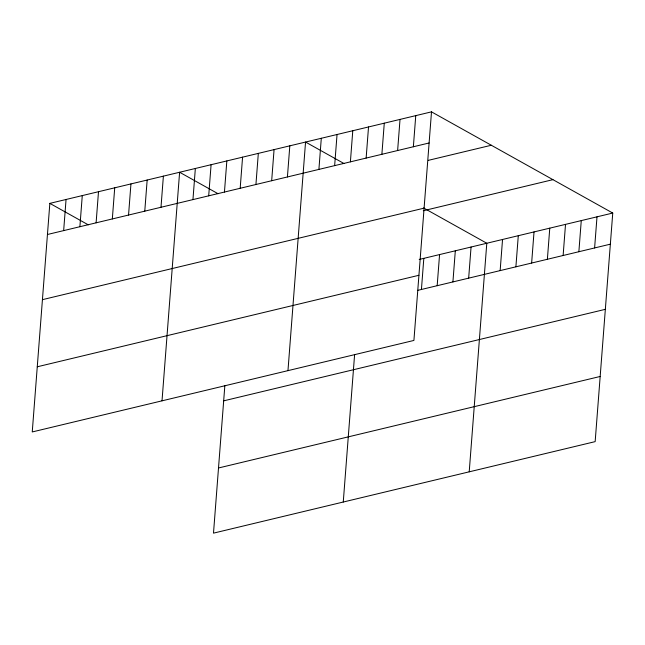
<?xml version="1.0" encoding="UTF-8"?>
<svg xmlns="http://www.w3.org/2000/svg" width="645" height="645" viewBox="0 0 645 645"><rect width="100%" height="100%" fill="white"/><g stroke="black" fill="none" stroke-linecap="round" stroke-linejoin="round"><path stroke-width="0.97" d="M49.842 203.369L32.25 431.948L413.913 340.439L431.505 111.859L49.842 203.369L88.284 224.839M63.661 230.604L66.056 199.482M79.883 226.718L82.278 195.588M96.105 222.823L98.5 191.702M112.327 218.937L114.721 187.816M128.548 215.051L130.943 183.922M144.77 211.157L147.165 180.036M160.992 207.271L163.387 176.141M162.016 400.835L179.608 172.255L218.058 193.726M192.952 199.603L195.346 168.482M208.698 195.83L211.092 164.709M224.444 192.057L226.838 160.928M224.855 385.517L213.495 533.141L595.158 441.632L612.75 213.052L431.505 111.859M240.182 188.284L242.576 157.154M255.928 184.51L258.322 153.381M271.674 180.729L274.069 149.608M287.42 176.956L289.815 145.834M287.968 370.641L305.553 142.053L344.003 163.524M318.904 169.409L321.299 138.28M334.65 165.636L337.045 134.507M350.388 161.855L352.783 130.733M366.134 158.081L368.529 126.96M343.261 502.028L354.621 354.403M381.88 154.308L384.275 123.179M397.626 150.535L400.021 119.406M413.364 146.762L415.759 115.632M421.427 289.476L423.821 258.347M437.173 285.695L439.568 254.573M452.919 281.921L455.314 250.8M468.665 278.148L471.06 247.019M469.213 471.834L486.798 243.246L423.7 208.021M500.149 270.602L502.544 239.472M515.895 266.82L518.29 235.699M531.633 263.047L534.028 231.926M547.379 259.274L549.774 228.145M563.125 255.501L565.52 224.371M578.871 251.727L581.266 220.598M594.609 247.946L597.004 216.825M47.44 234.498L429.11 142.98M428.344 160.347L491.313 145.254M42.433 299.659L424.096 208.142M423.281 210.746L552.942 179.657M419.194 259.459L612.75 213.052M37.265 366.787L418.928 275.278M417.726 290.363L610.355 244.173M223.678 400.843L605.341 309.334M218.51 467.98L600.173 376.47"/></g></svg>
